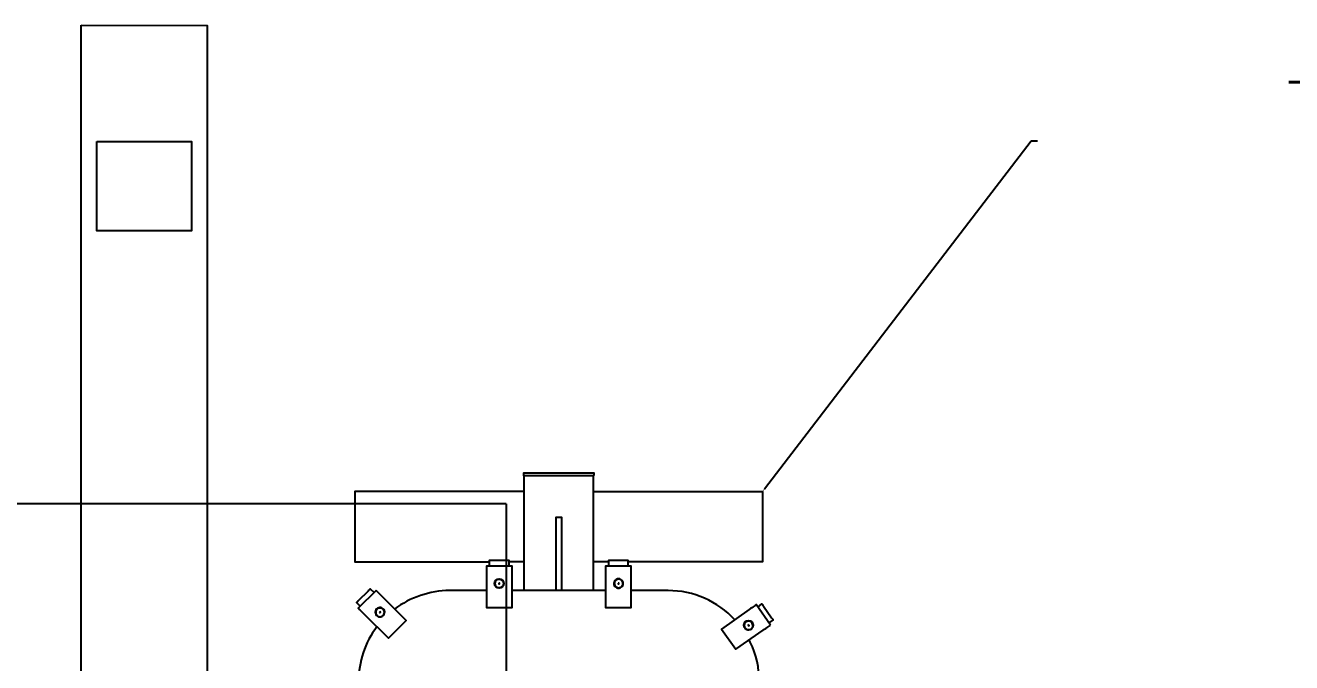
# Model space of a CAD drawing. Header units: metres. Extents: x 18203 to 41586, y 7179 to 24742.
# Drawn here: x 26050 to 27671, y 13007 to 13823 of the extents above; entities that cross this region are included whole.
import ezdxf
from ezdxf import colors
from ezdxf.entities.mleader import LeaderData, LeaderLine
from ezdxf.math import Vec2, Vec3

# ---------------------------------------------------------------- set-up
doc = ezdxf.new("R2010")
doc.units = ezdxf.units.M
doc.header["$LTSCALE"] = 50
doc.header["$MEASUREMENT"] = 0
doc.layers.get('0').update_dxf_attribs({"linetype": 'CONTINUOUS'})
doc.layers.add('PDF4_Geometry', color=7, linetype='CONTINUOUS')
doc.styles.get("Standard").update_dxf_attribs({"font": 'romans', "width": 0.65, "height": 30})

# ---------------------------------------------------------------- blocks, each defined once
blk = doc.blocks.new('POSTE_CIRCULAR_CONCRETO')
h = blk.add_hatch(color=253)
h.dxf.hatch_style = 1
edge = h.paths.add_edge_path(flags=17)
edge.add_arc((0, 0), 149.4, 0, 360)
edge = h.paths.add_edge_path()
edge.add_arc((0, 0), 201.8, 0, 360)
at = {"color": 8, "linetype": 'Continuous', "ltscale": 0.3}
for p, q in [((-0.8, 575), (-652.2, 572.1)), ((-652.2, 572.1), (-647.1, -577.9)), ((647.8, 577.9), (-0.8, 575)), ((647.8, 577.9), (652.9, -572.1)), ((-647.1, -577.9), (652.9, -572.1))]:
    blk.add_line(p, q, dxfattribs=at)
at = {"color": 8, "linetype": 'Continuous', "ltscale": 0.3, "flags": 128}
for points in [[(-1.3, 300), (1.3, -300)], [(300, 1.3), (-300, -1.3)]]:
    blk.add_lwpolyline(points, dxfattribs=at)
at = {"color": 8, "linetype": 'Continuous', "ltscale": 0.3}
blk.add_lwpolyline([(30, 30.3), (30.3, -30), (-30, -30.3), (-30.3, 30)], close=True, dxfattribs=at)
at = {"color": 3, "linetype": 'Continuous'}
for radius in [201.8, 149.4]:
    blk.add_circle((0, 0), radius, dxfattribs=at)
at = {"color": 8, "linetype": 'Continuous', "ltscale": 0.3}
for radius in [30.1, 12.5]:
    blk.add_circle((0, 0), radius, dxfattribs=at)

msp = doc.modelspace()

# ---------------------------------------------------------------- linework, layer by layer
at = {"color": 1}
msp.add_lwpolyline([(26121.598, 13823.01), (26283.08, 13822.724), (26283.08, 11449.707), (26121.598, 11449.993)], close=True, dxfattribs=at)
at = {"color": 3}
msp.add_lwpolyline([(26141.69, 13674.133), (26262.988, 13674.133), (26262.988, 13559.851), (26141.69, 13559.851)], close=True, dxfattribs=at)
at = {"layer": 'PDF4_Geometry', "lineweight": 25}
for points in [[(26778.274, 13246.661), (26778.274, 13249.633), (26777.85, 13249.633), (26777.001, 13249.633), (26776.151, 13249.633), (26774.453, 13249.633), (26772.755, 13249.633), (26771.057, 13249.633), (26768.509, 13249.633), (26765.962, 13249.633), (26762.99, 13249.633), (26760.018, 13249.633), (26756.621, 13249.633), (26753.224, 13249.633), (26749.403, 13249.633), (26746.006, 13249.633), (26741.761, 13249.633), (26737.94, 13249.633), (26734.118, 13249.633), (26729.873, 13249.633), (26726.051, 13249.633), (26722.23, 13249.633), (26718.409, 13249.633), (26714.588, 13249.633), (26711.191, 13249.633), (26707.795, 13249.633), (26704.398, 13249.633), (26701.426, 13249.633), (26698.878, 13249.633), (26696.331, 13249.633), (26694.208, 13249.633), (26692.085, 13249.633), (26690.811, 13249.633), (26689.538, 13249.633), (26688.689, 13249.633), (26688.264, 13249.633), (26687.839, 13249.633), (26687.839, 13246.661), (26688.264, 13246.661), (26688.689, 13246.661), (26689.538, 13246.661), (26690.811, 13246.661), (26692.085, 13246.661), (26694.208, 13246.661), (26696.331, 13246.661), (26698.878, 13246.661), (26701.426, 13246.661), (26704.398, 13246.661), (26707.795, 13246.661), (26711.191, 13246.661), (26714.588, 13246.661), (26718.409, 13246.661), (26722.23, 13246.661), (26726.051, 13246.661), (26729.873, 13246.661), (26734.118, 13246.661), (26737.94, 13246.661), (26741.761, 13246.661), (26746.006, 13246.661), (26749.403, 13246.661), (26753.224, 13246.661), (26756.621, 13246.661), (26760.018, 13246.661), (26762.99, 13246.661), (26765.962, 13246.661), (26768.509, 13246.661), (26771.057, 13246.661), (26772.755, 13246.661), (26774.453, 13246.661), (26776.151, 13246.661), (26777.001, 13246.661), (26777.85, 13246.661)], [(26640.711, 13120.137), (26640.711, 13122.26), (26640.711, 13124.383), (26640.711, 13126.506), (26640.711, 13128.204), (26640.711, 13129.478), (26640.711, 13130.327), (26640.711, 13131.176), (26672.979, 13131.176), (26672.979, 13130.327), (26672.979, 13129.478), (26672.979, 13128.204), (26672.979, 13126.506), (26672.979, 13124.383), (26672.979, 13122.26), (26672.979, 13120.137), (26672.979, 13077.255), (26640.711, 13077.255)], [(26793.135, 13120.137), (26793.135, 13122.26), (26793.135, 13124.383), (26793.135, 13126.506), (26793.135, 13128.204), (26793.135, 13129.478), (26793.135, 13130.327), (26793.135, 13131.176), (26825.402, 13131.176), (26825.402, 13130.327), (26825.402, 13129.478), (26825.402, 13128.204), (26825.402, 13126.506), (26825.402, 13124.383), (26825.402, 13122.26), (26825.402, 13120.137), (26825.402, 13077.255), (26793.135, 13077.255)], [(26809.268, 13114.193), (26807.995, 13114.193), (26806.296, 13113.344), (26805.023, 13112.495), (26804.174, 13111.646), (26803.749, 13109.947), (26803.324, 13108.674), (26803.324, 13106.975), (26803.749, 13105.701), (26804.598, 13104.428), (26805.872, 13103.579), (26807.146, 13102.729), (26808.419, 13102.305), (26810.118, 13102.305), (26811.391, 13102.729), (26812.665, 13103.579), (26813.939, 13104.428), (26814.788, 13105.701), (26815.213, 13106.975), (26815.213, 13108.674), (26815.213, 13109.947), (26814.363, 13111.646), (26813.514, 13112.495), (26812.24, 13113.344), (26810.967, 13114.193)], [(26814.788, 13108.249), (26814.788, 13109.523), (26813.939, 13111.221), (26813.09, 13112.07), (26812.24, 13112.919), (26810.542, 13113.768), (26809.268, 13113.768), (26807.995, 13113.768), (26806.721, 13112.919), (26805.447, 13112.07), (26804.598, 13111.221), (26804.174, 13109.523), (26803.749, 13108.249), (26804.174, 13106.975), (26804.598, 13105.701), (26805.447, 13104.428), (26806.721, 13103.579), (26807.995, 13103.154), (26809.268, 13102.729), (26810.542, 13103.154), (26812.24, 13103.579), (26813.09, 13104.428), (26813.939, 13105.701), (26814.788, 13106.975)], [(26499.327, 13099.333), (26476.4, 13076.83), (26476.825, 13076.406), (26477.249, 13075.981), (26477.674, 13075.132), (26478.947, 13074.283), (26480.221, 13073.009), (26481.495, 13071.735), (26482.769, 13070.462), (26484.467, 13068.763), (26515.037, 13038.194), (26537.539, 13061.121), (26506.97, 13091.69), (26505.696, 13092.964), (26503.998, 13094.662), (26502.724, 13095.936), (26501.45, 13097.21), (26500.601, 13098.059), (26499.752, 13098.908)], [(26656.421, 13108.674), (26656.421, 13107.824), (26657.27, 13107.824), (26657.27, 13108.674)], [(26808.844, 13108.674), (26808.844, 13107.824), (26809.693, 13107.824), (26809.693, 13108.674)], [(27004.149, 13055.177), (26985.468, 13081.501), (26985.468, 13081.076), (26985.043, 13080.651), (26984.194, 13080.227), (26982.921, 13079.378), (26981.647, 13078.529), (26979.948, 13077.255), (26978.25, 13076.406), (26976.552, 13075.132), (26941.312, 13050.082), (26959.569, 13024.183), (26994.809, 13048.808), (26996.507, 13050.082), (26998.205, 13050.931), (26999.904, 13052.205), (27001.177, 13053.054), (27002.451, 13053.903), (27003.3, 13054.752), (27003.725, 13054.752)], [(26499.752, 13075.981), (26498.903, 13074.707), (26498.478, 13073.434), (26498.053, 13071.735), (26498.478, 13070.462), (26498.903, 13068.763), (26499.752, 13067.49), (26501.025, 13066.64), (26502.299, 13065.791), (26503.573, 13065.791), (26505.271, 13065.791), (26506.545, 13066.216), (26507.819, 13067.065), (26509.092, 13067.914), (26509.517, 13069.188), (26509.942, 13070.886), (26510.366, 13072.16), (26509.942, 13073.858), (26509.092, 13075.132), (26508.243, 13075.981), (26506.97, 13076.83), (26505.696, 13077.679), (26503.998, 13077.679), (26502.724, 13077.255), (26501.025, 13076.83)], [(26508.243, 13075.556), (26506.97, 13076.406), (26505.696, 13076.83), (26504.422, 13076.83), (26502.724, 13076.83), (26501.45, 13076.406), (26500.601, 13075.556), (26499.752, 13074.283), (26498.903, 13073.009), (26498.903, 13071.311), (26498.903, 13070.037), (26499.752, 13068.763), (26500.601, 13067.49), (26501.45, 13066.64), (26502.724, 13066.216), (26504.422, 13065.791), (26505.696, 13066.216), (26506.97, 13066.64), (26508.243, 13067.49), (26509.092, 13068.763), (26509.517, 13070.037), (26509.942, 13071.311), (26509.517, 13073.009), (26509.092, 13074.283)], [(26503.573, 13071.735), (26503.998, 13070.886), (26504.847, 13071.735), (26503.998, 13072.16)], [(26979.099, 13050.082), (26979.948, 13051.356), (26980.798, 13052.205), (26981.222, 13053.903), (26981.222, 13055.177), (26980.798, 13056.451), (26980.373, 13057.724), (26979.524, 13058.998), (26978.25, 13059.847), (26976.552, 13060.272), (26975.278, 13060.272), (26974.004, 13059.847), (26972.731, 13059.423), (26971.457, 13058.149), (26970.608, 13056.875), (26970.183, 13055.601), (26970.183, 13054.328), (26970.608, 13053.054), (26971.457, 13051.78), (26972.306, 13050.506), (26973.58, 13049.657), (26974.854, 13049.233), (26976.127, 13049.233), (26977.826, 13049.657)], [(26976.127, 13055.601), (26975.278, 13055.177), (26975.703, 13054.328), (26976.552, 13054.752)]]:
    msp.add_lwpolyline(points, close=True, dxfattribs=at)
for points in [[(26688.264, 13246.661), (26688.264, 13099.333)], [(26777.425, 13099.333), (26777.425, 13246.661)], [(26688.264, 13226.281), (26472.154, 13226.281), (26472.154, 13136.271), (26644.533, 13136.271)], [(26777.425, 13226.281), (26993.96, 13226.281), (26993.96, 13136.271), (26821.581, 13136.271)], [(26737.09, 13099.333), (26737.09, 13152.405), (26737.09, 13152.83), (26737.09, 13153.679), (26737.09, 13154.952), (26737.09, 13155.802), (26737.09, 13156.651), (26737.09, 13157.5), (26737.09, 13158.774), (26737.09, 13159.198), (26737.09, 13191.041), (26737.09, 13191.891), (26737.09, 13192.315), (26737.09, 13192.74), (26729.023, 13192.74), (26729.023, 13192.315), (26729.023, 13191.891), (26729.023, 13191.041), (26729.023, 13159.198), (26729.023, 13158.774), (26729.023, 13157.5), (26729.023, 13156.651), (26729.023, 13155.802), (26729.023, 13154.952), (26729.023, 13153.679), (26729.023, 13152.83), (26729.023, 13152.405), (26729.023, 13099.333)], [(26644.533, 13131.176), (26644.533, 13138.394), (26644.957, 13138.394), (26645.382, 13138.394), (26645.806, 13138.394), (26646.655, 13138.394), (26647.08, 13138.394), (26647.929, 13138.394), (26665.761, 13138.394), (26666.186, 13138.394), (26667.035, 13138.394), (26667.46, 13138.394), (26668.309, 13138.394), (26668.733, 13138.394), (26669.158, 13138.394), (26669.158, 13131.176)], [(26688.264, 13136.271), (26669.158, 13136.271)], [(26796.956, 13136.271), (26777.425, 13136.271)], [(26796.956, 13131.176), (26796.956, 13138.394), (26797.38, 13138.394), (26797.805, 13138.394), (26798.654, 13138.394), (26799.079, 13138.394), (26799.928, 13138.394), (26800.352, 13138.394), (26818.185, 13138.394), (26819.034, 13138.394), (26819.458, 13138.394), (26820.307, 13138.394), (26820.732, 13138.394), (26821.157, 13138.394), (26821.581, 13138.394), (26821.581, 13131.176)], [(26478.947, 13079.378), (26474.277, 13084.048), (26474.702, 13084.048), (26474.702, 13084.473), (26475.126, 13084.897), (26475.551, 13084.897), (26475.975, 13085.322), (26476.4, 13086.171), (26476.825, 13086.595), (26489.562, 13098.908), (26489.986, 13099.757), (26490.411, 13100.182), (26490.836, 13100.607), (26491.26, 13100.607), (26491.26, 13101.031), (26491.685, 13101.456), (26496.78, 13096.785)], [(26793.135, 13099.333), (26672.979, 13099.333)], [(26987.591, 13078.104), (26993.11, 13082.35), (26993.535, 13081.925), (26993.535, 13081.501), (26993.96, 13081.501), (26994.384, 13081.076), (26994.384, 13080.227), (26994.809, 13079.802), (26995.233, 13079.378), (27005.423, 13064.517), (27005.848, 13064.093), (27006.272, 13063.668), (27006.697, 13063.244), (27007.121, 13062.819), (27007.121, 13062.395), (27007.546, 13061.97), (27002.026, 13058.149)], [(26989.289, 12944.787), (26989.289, 12982.574), (26989.289, 12989.367), (26988.865, 12995.736), (26988.015, 13002.105), (26986.742, 13008.473), (26985.043, 13014.842), (26982.921, 13021.211), (26980.798, 13027.155), (26977.826, 13033.099), (26976.552, 13036.071)]]:
    msp.add_lwpolyline(points, dxfattribs=at)
for points in [[(26640.711, 13099.333), (26593.159, 13099.333, 0.15928296), (26522.679, 13075.556)], [(26958.295, 13061.97, 0.20892818), (26872.955, 13099.333), (26825.402, 13099.333)]]:
    msp.add_lwpolyline(points, format="xyb", dxfattribs=at)
for centre, radius in [((26656.674, 13108.26), 5.936), ((26656.895, 13108.449), 5.474), ((26975.866, 13054.964), 6.111)]:
    msp.add_circle(centre, radius, dxfattribs=at)
msp.add_arc((26592.539, 12983.343), 115.717, 142.956364, 180.380956, dxfattribs=at)

# ---------------------------------------------------------------- block references
at = {"rotation": 359.7454235758895}
msp.add_blockref('POSTE_CIRCULAR_CONCRETO', (26015.172, 12635.397), dxfattribs=at)

# ---------------------------------------------------------------- leaders
at = {"color": 2}
ml = msp.add_multileader_mtext('Standard', dxfattribs=at)
ml.set_content('TRANSFORMADOR AÉREO - 225kVA', color=2)
ml.set_leader_properties()
ml.build(insert=Vec2(0, 0))
ctx = ml.context
ctx.base_point, ctx.char_height, ctx.plane_origin = Vec3(27345.709, 13675.055), 150, Vec3(26592.378, 13157.301)
ctx.text_align_type = 2
notes = []
notes.append((ctx, [(1, (1, 1, 0), (27337.709, 13675.055), (1, 0), 8, [(0, [(26993.96, 13226.281)], 0, [])])]))
ctx.mtext.insert, ctx.mtext.alignment, ctx.mtext.flow_direction = Vec3(29961.637, 13750.055), 3, 5
for ctx, leaders in notes:
    for number, flags, end, landing, length, lines in leaders:
        leader = LeaderData()
        leader.index, (leader.has_last_leader_line, leader.has_dogleg_vector, leader.attachment_direction) = number, flags
        leader.last_leader_point, leader.dogleg_vector, leader.dogleg_length = Vec3(end), Vec3(landing), length
        for number, points, colour, breaks in lines:
            line = LeaderLine()
            line.index, line.vertices, line.color, line.breaks = number, Vec3.list(points), colors.encode_raw_color(colour), breaks
            leader.lines.append(line)
        ctx.leaders.append(leader)

doc.saveas('drawing.dxf')
